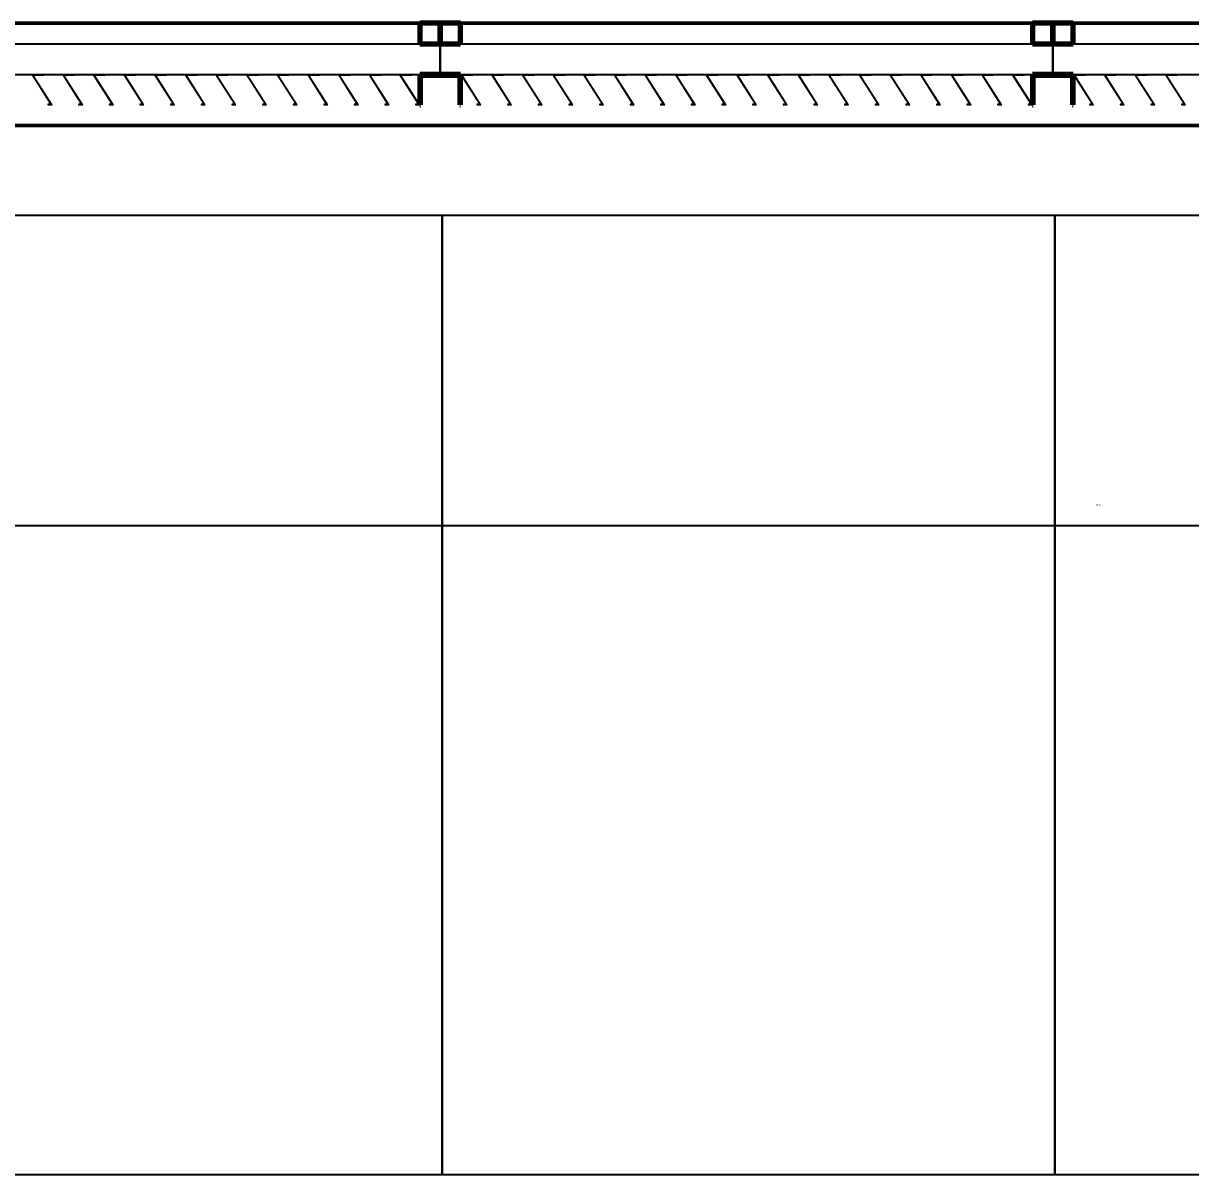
# Model space of a CAD drawing. Header units: millimetres. Extents: x -1379 to 1385823, y -4884429 to 548763.
# Drawn here: x 284199 to 287057, y -2318048 to -2315228 of the extents above; entities that cross this region are included whole.
import ezdxf

# ---------------------------------------------------------------- set-up
doc = ezdxf.new("R2010")
doc.units = ezdxf.units.MM
for name, color, linetype in [('000 - CONCRETE_EX_BUILDING_MAIN_COLOR_1', 7, 'Continuous'), ('000 - CONCRETE_EX_BUILDING_SUB_COLOR_251', 7, 'Continuous'), ('000 - D I M', 7, 'Continuous')]:
    doc.layers.add(name, color=color, linetype=linetype)
doc.layers.add('000 - CONCRETE_EX_LOUVERS_DEF_SUB', color=7, linetype='Continuous', plot=False)
for name, color, linetype, lineweight in [('A-COLS-E', 7, 'Continuous', 35), ('A-DETL-THIN', 7, 'Continuous', 25), ('A-FLOR-E', 7, 'Continuous', 35), ('A-GENM', 7, 'Continuous', 35), ('A-GLAZ-CURT', 7, 'Continuous', 35), ('WALL-E', 7, 'Continuous', 50)]:
    doc.layers.add(name, color=color, linetype=linetype, lineweight=lineweight)
doc.styles.add('Arial_2', font='arial.ttf', dxfattribs={"height": 3})
doc.dimstyles.new('DPA-DIM-3_0_T-T', dxfattribs={"dimscale": 304.8, "dimtxt": 306.07782, "dimasz": 0.656168, "dimexe": 0.656168, "dimexo": 0.0625, "dimgap": 0.164042, "dimtad": 1, "dimdec": 0, "dimzin": 0, "dimdsep": 46, "dimtxsty": 'Arial_2', "dimblk1": 'OBLIQUE', "dimblk2": 'OBLIQUE', "dimsah": 1, "dimcen": 0.09, "dimdle": 0.656168, "dimclrd": 7, "dimclre": 7, "dimclrt": 7, "dimadec": 8, "dimazin": 0, "dimtfac": 1, "dimtdec": 4, "dimtix": 1, "dimtmove": 0, "dimatfit": 3, "dimfxl": 1.312336, "dimfxlon": 1, "dimtvp": 1, "dimtolj": 1, "dimtzin": 0, "dimarcsym": 2})

# ---------------------------------------------------------------- blocks, each defined once
blk = doc.blocks.new('DPA_Rectangular - 300 x 700mm-V3-IV01 - LOWER ROOF LEVEL PLAN')
at = {"layer": '000 - CONCRETE_EX_BUILDING_MAIN_COLOR_1', "color": 7}
blk.add_line((150, -350), (150, 350), dxfattribs=at)
blk = doc.blocks.new('DPA_CP_Entrance Canopy - Entrance Canopy-4067023-IV01 - LOWER ROOF LEVEL PLAN')
at = {"layer": '000 - CONCRETE_EX_BUILDING_SUB_COLOR_251', "color": 7}
for p, q in [((282224.6, -2315697.7), (282224.6, -2318047.7)), ((282224.6, -2318047.7), (282224.6, -2315697.7)), ((282224.6, -2315697.7), (282224.6, -2317797.7)), ((282224.6, -2317722.7), (282224.6, -2315697.7)), ((283724.6, -2315697.7), (283724.6, -2318047.7)), ((283724.6, -2318047.7), (283724.6, -2315697.7)), ((283724.6, -2315697.7), (283724.6, -2317722.7)), ((283724.6, -2317797.7), (283724.6, -2315697.7)), ((282224.6, -2317797.7), (282224.6, -2317722.7)), ((283724.6, -2317722.7), (283724.6, -2317797.7)), ((282224.6, -2318047.7), (283724.6, -2318047.7)), ((282224.6, -2318047.7), (283724.6, -2318047.7))]:
    blk.add_line(p, q, dxfattribs=at)
blk = doc.blocks.new('DPA_CP_Entrance Louver Grill Vertical Z - Louver Grill Vertical Z-5053933-IV01 - LOWER ROOF LEVEL PLAN')
at = {"layer": '000 - CONCRETE_EX_LOUVERS_DEF_SUB', "color": 7, "lineweight": 70}
for p, q in [((-700, 0), (-750, 0)), ((-750, 0), (-750, -50)), ((-700, -50), (-700, 0)), ((750, 0), (700, 0)), ((700, 0), (700, -50)), ((750, -50), (750, 0)), ((-750, -50), (-700, -50)), ((700, -50), (750, -50)), ((-700, -125), (-750, -125)), ((-750, -125), (-750, -127)), ((-750, -127), (-702, -127)), ((-702, -127), (-702, -200)), ((-700, -200), (-700, -125)), ((750, -125), (700, -125)), ((700, -125), (700, -200)), ((702, -200), (702, -127)), ((702, -127), (750, -127)), ((750, -127), (750, -125)), ((-702, -200), (-700, -200)), ((700, -200), (702, -200))]:
    blk.add_line(p, q, dxfattribs=at)
at = {"layer": '000 - CONCRETE_EX_LOUVERS_DEF_SUB', "color": 7}
for p, q in [((-750, -125), (-750, -50)), ((-750, -50), (750, -50)), ((750, -50), (750, -125)), ((-750, -125), (750, -125))]:
    blk.add_line(p, q, dxfattribs=at)
blk = doc.blocks.new('GM_Louver Grill Vertical Z1 - Z Profile-V306-IV01 - LOWER ROOF LEVEL PLAN')
at = {"layer": '000 - CONCRETE_EX_LOUVERS_DEF_SUB', "color": 7, "lineweight": 9}
for p, q in [((30, 0), (0.1, 0)), ((0.1, 0), (46.4, -73)), ((30, -2), (30, 0)), ((50, -75), (3.7, -2)), ((3.7, -2), (30, -2)), ((46.4, -73), (40, -73)), ((40, -73), (40, -75)), ((40, -75), (50, -75))]:
    blk.add_line(p, q, dxfattribs=at)
blk = doc.blocks.new('GM_Louver Grill Vertical Z1 - Z Profile-V307-IV01 - LOWER ROOF LEVEL PLAN')
at = {"layer": '000 - CONCRETE_EX_LOUVERS_DEF_SUB', "color": 7, "lineweight": 9}
for p, q in [((30, 0), (0.1, 0)), ((0.1, 0), (46.4, -73)), ((30, -2), (30, 0)), ((50, -75), (3.7, -2)), ((3.7, -2), (30, -2)), ((46.4, -73), (40, -73)), ((40, -73), (40, -75)), ((40, -75), (50, -75))]:
    blk.add_line(p, q, dxfattribs=at)
blk = doc.blocks.new('GM_Louver Grill Vertical Z1 - Z Profile-V308-IV01 - LOWER ROOF LEVEL PLAN')
at = {"layer": '000 - CONCRETE_EX_LOUVERS_DEF_SUB', "lineweight": 9}
h = blk.add_hatch(dxfattribs=at)
h.set_pattern_fill('FP_40', style=0, pattern_type=2)
h.set_pattern_definition([(50, (-221121.46, 2322710.5), (728.7365, -63.75582), [76.2, -838.2]), (355, (-221121.5, 2322710.5), (-140.97162, 764.2276), [60.96, -670.56]), (100.451, (-221060.74, 2322705.2), (587.77, 700.46675), [64.76, -712.36]), (46.184, (-221121.5, 2322913.7), (1084.31624, -168.17096), [114.3, -1257.3]), (96.636, (-221031.1, 2322899.7), (949.6099, 989.70985), [97.14, -1068.54]), (351.184, (-221121.5, 2322913.7), (949.62055, 989.70115), [91.44, -1005.84]), (21, (-221019.86, 2322862.9), (606.45787, -409.06057), [76.2, -838.2]), (326, (-221019.9, 2322862.9), (247.20834, 736.75292), [60.96, -670.56]), (71.451, (-220969.3, 2322828.8), (853.66825, 327.68547), [64.76, -712.36]), (37.5, (-221121.46, 2322710.48), (12.354693, 338.22012), [33.528, -628.904, 33.528, -1320.292]), (37.5, (-221121.46, 2322710.48), (12.354693, 338.22012), [-695.96, -647.192, 33.528, -639.572]), (7.5, (-221121.46, 2322710.48), (267.278874, 400.722127), [33.528, -354.584, 33.528, -870.204]), (7.5, (-221121.46, 2322710.48), (267.278874, 400.722127), [-421.64, -613.664, 33.528, -223.012]), (327.5, (-221348.03, 2322710.48), (542.36333, -22.915345), [33.528, -220.472, 33.528, -1810.512]), (327.5, (-221348.03, 2322710.48), (542.36333, -22.915345), [-287.528, -758.952, 33.528, -1018.032]), (317.5, (-221449.63, 2322710.5), (592.51696, 101.70711), [33.528, -296.672, 33.528, -1239.52]), (317.5, (-221449.63, 2322710.5), (592.51696, 101.70711), [-363.728, -492.76, 33.528, -713.232])])
h.paths.add_polyline_path([(50, -75), (3.7, -2), (30, -2), (30, 0), (0.1, 0), (46.4, -73), (40, -73), (40, -75)])
at = {"layer": '000 - CONCRETE_EX_LOUVERS_DEF_SUB', "color": 7, "lineweight": 9}
for p, q in [((30, 0), (0.1, 0)), ((0.1, 0), (46.4, -73)), ((30, -2), (30, 0)), ((50, -75), (3.7, -2)), ((3.7, -2), (30, -2)), ((46.4, -73), (40, -73)), ((40, -73), (40, -75)), ((40, -75), (50, -75))]:
    blk.add_line(p, q, dxfattribs=at)
blk = doc.blocks.new('GM_Louver Grill Vertical Z1 - Z Profile-V309-IV01 - LOWER ROOF LEVEL PLAN')
at = {"layer": '000 - CONCRETE_EX_LOUVERS_DEF_SUB', "color": 7, "lineweight": 9}
for p, q in [((30, 0), (0.1, 0)), ((0.1, 0), (46.4, -73)), ((30, -2), (30, 0)), ((50, -75), (3.7, -2)), ((3.7, -2), (30, -2)), ((46.4, -73), (40, -73)), ((40, -73), (40, -75)), ((40, -75), (50, -75))]:
    blk.add_line(p, q, dxfattribs=at)
blk = doc.blocks.new('GM_Louver Grill Vertical Z1 - Z Profile-V310-IV01 - LOWER ROOF LEVEL PLAN')
at = {"layer": '000 - CONCRETE_EX_LOUVERS_DEF_SUB', "color": 7, "lineweight": 9}
for p, q in [((30, 0), (0.1, 0)), ((0.1, 0), (46.4, -73)), ((30, -2), (30, 0)), ((50, -75), (3.7, -2)), ((3.7, -2), (30, -2)), ((46.4, -73), (40, -73)), ((40, -73), (40, -75)), ((40, -75), (50, -75))]:
    blk.add_line(p, q, dxfattribs=at)
blk = doc.blocks.new('GM_Louver Grill Vertical Z1 - Z Profile-V311-IV01 - LOWER ROOF LEVEL PLAN')
at = {"layer": '000 - CONCRETE_EX_LOUVERS_DEF_SUB', "color": 7, "lineweight": 9}
for p, q in [((30, 0), (0.1, 0)), ((0.1, 0), (46.4, -73)), ((30, -2), (30, 0)), ((50, -75), (3.7, -2)), ((3.7, -2), (30, -2)), ((46.4, -73), (40, -73)), ((40, -73), (40, -75)), ((40, -75), (50, -75))]:
    blk.add_line(p, q, dxfattribs=at)
blk = doc.blocks.new('GM_Louver Grill Vertical Z1 - Z Profile-V312-IV01 - LOWER ROOF LEVEL PLAN')
at = {"layer": '000 - CONCRETE_EX_LOUVERS_DEF_SUB', "color": 7, "lineweight": 9}
for p, q in [((30, 0), (0.1, 0)), ((0.1, 0), (46.4, -73)), ((30, -2), (30, 0)), ((50, -75), (3.7, -2)), ((3.7, -2), (30, -2)), ((46.4, -73), (40, -73)), ((40, -73), (40, -75)), ((40, -75), (50, -75))]:
    blk.add_line(p, q, dxfattribs=at)
blk = doc.blocks.new('GM_Louver Grill Vertical Z1 - Z Profile-V313-IV01 - LOWER ROOF LEVEL PLAN')
at = {"layer": '000 - CONCRETE_EX_LOUVERS_DEF_SUB', "color": 7, "lineweight": 9}
for p, q in [((30, 0), (0.1, 0)), ((0.1, 0), (46.4, -73)), ((30, -2), (30, 0)), ((50, -75), (3.7, -2)), ((3.7, -2), (30, -2)), ((46.4, -73), (40, -73)), ((40, -73), (40, -75)), ((40, -75), (50, -75))]:
    blk.add_line(p, q, dxfattribs=at)
blk = doc.blocks.new('GM_Louver Grill Vertical Z1 - Z Profile-V314-IV01 - LOWER ROOF LEVEL PLAN')
at = {"layer": '000 - CONCRETE_EX_LOUVERS_DEF_SUB', "color": 7, "lineweight": 9}
for p, q in [((30, 0), (0.1, 0)), ((0.1, 0), (46.4, -73)), ((30, -2), (30, 0)), ((50, -75), (3.7, -2)), ((3.7, -2), (30, -2)), ((46.4, -73), (40, -73)), ((40, -73), (40, -75)), ((40, -75), (50, -75))]:
    blk.add_line(p, q, dxfattribs=at)
blk = doc.blocks.new('GM_Louver Grill Vertical Z1 - Z Profile-V315-IV01 - LOWER ROOF LEVEL PLAN')
at = {"layer": '000 - CONCRETE_EX_LOUVERS_DEF_SUB', "color": 7, "lineweight": 9}
for p, q in [((30, 0), (0.1, 0)), ((0.1, 0), (46.4, -73)), ((30, -2), (30, 0)), ((50, -75), (3.7, -2)), ((3.7, -2), (30, -2)), ((46.4, -73), (40, -73)), ((40, -73), (40, -75)), ((40, -75), (50, -75))]:
    blk.add_line(p, q, dxfattribs=at)
blk = doc.blocks.new('GM_Louver Grill Vertical Z1 - Z Profile-V316-IV01 - LOWER ROOF LEVEL PLAN')
at = {"layer": '000 - CONCRETE_EX_LOUVERS_DEF_SUB', "color": 7, "lineweight": 9}
for p, q in [((30, 0), (0.1, 0)), ((0.1, 0), (46.4, -73)), ((30, -2), (30, 0)), ((50, -75), (3.7, -2)), ((3.7, -2), (30, -2)), ((46.4, -73), (40, -73)), ((40, -73), (40, -75)), ((40, -75), (50, -75))]:
    blk.add_line(p, q, dxfattribs=at)
blk = doc.blocks.new('GM_Louver Grill Vertical Z1 - Z Profile-V317-IV01 - LOWER ROOF LEVEL PLAN')
at = {"layer": '000 - CONCRETE_EX_LOUVERS_DEF_SUB', "color": 7, "lineweight": 9}
for p, q in [((30, 0), (0.1, 0)), ((0.1, 0), (46.4, -73)), ((30, -2), (30, 0)), ((50, -75), (3.7, -2)), ((3.7, -2), (30, -2)), ((46.4, -73), (40, -73)), ((40, -73), (40, -75)), ((40, -75), (50, -75))]:
    blk.add_line(p, q, dxfattribs=at)
blk = doc.blocks.new('GM_Louver Grill Vertical Z1 - Z Profile-V323-IV01 - LOWER ROOF LEVEL PLAN')
at = {"layer": '000 - CONCRETE_EX_LOUVERS_DEF_SUB', "color": 7, "lineweight": 9}
for p, q in [((30, 0), (0.1, 0)), ((0.1, 0), (46.4, -73)), ((30, -2), (30, 0)), ((50, -75), (3.7, -2)), ((3.7, -2), (30, -2)), ((46.4, -73), (40, -73)), ((40, -73), (40, -75)), ((40, -75), (50, -75))]:
    blk.add_line(p, q, dxfattribs=at)
blk = doc.blocks.new('GM_Louver Grill Vertical Z1 - Z Profile-V325-IV01 - LOWER ROOF LEVEL PLAN')
at = {"layer": '000 - CONCRETE_EX_LOUVERS_DEF_SUB', "color": 7, "lineweight": 9}
for p, q in [((30, 0), (0.1, 0)), ((0.1, 0), (46.4, -73)), ((30, -2), (30, 0)), ((50, -75), (3.7, -2)), ((3.7, -2), (30, -2)), ((46.4, -73), (40, -73)), ((40, -73), (40, -75)), ((40, -75), (50, -75))]:
    blk.add_line(p, q, dxfattribs=at)
blk = doc.blocks.new('GM_Louver Grill Vertical Z1 - Z Profile-V326-IV01 - LOWER ROOF LEVEL PLAN')
at = {"layer": '000 - CONCRETE_EX_LOUVERS_DEF_SUB', "color": 7, "lineweight": 9}
for p, q in [((30, 0), (0.1, 0)), ((0.1, 0), (46.4, -73)), ((30, -2), (30, 0)), ((50, -75), (3.7, -2)), ((3.7, -2), (30, -2)), ((46.4, -73), (40, -73)), ((40, -73), (40, -75)), ((40, -75), (50, -75))]:
    blk.add_line(p, q, dxfattribs=at)
blk = doc.blocks.new('GM_Louver Grill Vertical Z1 - Z Profile-V327-IV01 - LOWER ROOF LEVEL PLAN')
at = {"layer": '000 - CONCRETE_EX_LOUVERS_DEF_SUB', "color": 7, "lineweight": 9}
for p, q in [((30, 0), (0.1, 0)), ((0.1, 0), (46.4, -73)), ((30, -2), (30, 0)), ((50, -75), (3.7, -2)), ((3.7, -2), (30, -2)), ((46.4, -73), (40, -73)), ((40, -73), (40, -75)), ((40, -75), (50, -75))]:
    blk.add_line(p, q, dxfattribs=at)
blk = doc.blocks.new('GM_Louver Grill Vertical Z1 - Z Profile-V328-IV01 - LOWER ROOF LEVEL PLAN')
at = {"layer": '000 - CONCRETE_EX_LOUVERS_DEF_SUB', "color": 7, "lineweight": 9}
for p, q in [((30, 0), (0.1, 0)), ((0.1, 0), (46.4, -73)), ((30, -2), (30, 0)), ((50, -75), (3.7, -2)), ((3.7, -2), (30, -2)), ((46.4, -73), (40, -73)), ((40, -73), (40, -75)), ((40, -75), (50, -75))]:
    blk.add_line(p, q, dxfattribs=at)
blk = doc.blocks.new('GM_Louver Grill Vertical Z1 - Z Profile-V329-IV01 - LOWER ROOF LEVEL PLAN')
at = {"layer": '000 - CONCRETE_EX_LOUVERS_DEF_SUB', "lineweight": 9}
h = blk.add_hatch(dxfattribs=at)
h.set_pattern_fill('FP_41', style=0, pattern_type=2)
h.set_pattern_definition([(50, (-222471.46, 2322710.5), (728.7365, -63.75582), [76.2, -838.2]), (355, (-222471.5, 2322710.5), (-140.97162, 764.2276), [60.96, -670.56]), (100.451, (-222410.74, 2322705.2), (587.77, 700.46675), [64.76, -712.36]), (46.184, (-222471.5, 2322913.7), (1084.31624, -168.17096), [114.3, -1257.3]), (96.636, (-222381.1, 2322899.7), (949.6099, 989.70985), [97.14, -1068.54]), (351.184, (-222471.5, 2322913.7), (949.62055, 989.70115), [91.44, -1005.84]), (21, (-222369.86, 2322862.9), (606.45787, -409.06057), [76.2, -838.2]), (326, (-222369.9, 2322862.9), (247.20834, 736.75292), [60.96, -670.56]), (71.451, (-222319.3, 2322828.8), (853.66825, 327.68547), [64.76, -712.36]), (37.5, (-222471.46, 2322710.48), (12.354693, 338.22012), [33.528, -628.904, 33.528, -1320.292]), (37.5, (-222471.46, 2322710.48), (12.354693, 338.22012), [-695.96, -647.192, 33.528, -639.572]), (7.5, (-222471.46, 2322710.48), (267.278874, 400.722127), [33.528, -354.584, 33.528, -870.204]), (7.5, (-222471.46, 2322710.48), (267.278874, 400.722127), [-421.64, -613.664, 33.528, -223.012]), (327.5, (-222698.03, 2322710.48), (542.36333, -22.915345), [33.528, -220.472, 33.528, -1810.512]), (327.5, (-222698.03, 2322710.48), (542.36333, -22.915345), [-287.528, -758.952, 33.528, -1018.032]), (317.5, (-222799.63, 2322710.5), (592.51696, 101.70711), [33.528, -296.672, 33.528, -1239.52]), (317.5, (-222799.63, 2322710.5), (592.51696, 101.70711), [-363.728, -492.76, 33.528, -713.232])])
h.paths.add_polyline_path([(50, -75), (3.7, -2), (30, -2), (30, 0), (0.1, 0), (46.4, -73), (40, -73), (40, -75)])
at = {"layer": '000 - CONCRETE_EX_LOUVERS_DEF_SUB', "color": 7, "lineweight": 9}
for p, q in [((30, 0), (0.1, 0)), ((0.1, 0), (46.4, -73)), ((30, -2), (30, 0)), ((50, -75), (3.7, -2)), ((3.7, -2), (30, -2)), ((46.4, -73), (40, -73)), ((40, -73), (40, -75)), ((40, -75), (50, -75))]:
    blk.add_line(p, q, dxfattribs=at)
blk = doc.blocks.new('GM_Louver Grill Vertical Z1 - Z Profile-V330-IV01 - LOWER ROOF LEVEL PLAN')
at = {"layer": '000 - CONCRETE_EX_LOUVERS_DEF_SUB', "color": 7, "lineweight": 9}
for p, q in [((30, 0), (0.1, 0)), ((0.1, 0), (46.4, -73)), ((30, -2), (30, 0)), ((50, -75), (3.7, -2)), ((3.7, -2), (30, -2)), ((46.4, -73), (40, -73)), ((40, -73), (40, -75)), ((40, -75), (50, -75))]:
    blk.add_line(p, q, dxfattribs=at)
blk = doc.blocks.new('GM_Louver Grill Vertical Z1 - Z Profile-V331-IV01 - LOWER ROOF LEVEL PLAN')
at = {"layer": '000 - CONCRETE_EX_LOUVERS_DEF_SUB', "color": 7, "lineweight": 9}
for p, q in [((30, 0), (0.1, 0)), ((0.1, 0), (46.4, -73)), ((30, -2), (30, 0)), ((50, -75), (3.7, -2)), ((3.7, -2), (30, -2)), ((46.4, -73), (40, -73)), ((40, -73), (40, -75)), ((40, -75), (50, -75))]:
    blk.add_line(p, q, dxfattribs=at)
blk = doc.blocks.new('GM_Louver Grill Vertical Z1 - Z Profile-V332-IV01 - LOWER ROOF LEVEL PLAN')
at = {"layer": '000 - CONCRETE_EX_LOUVERS_DEF_SUB', "color": 7, "lineweight": 9}
for p, q in [((30, 0), (0.1, 0)), ((0.1, 0), (46.4, -73)), ((30, -2), (30, 0)), ((50, -75), (3.7, -2)), ((3.7, -2), (30, -2)), ((46.4, -73), (40, -73)), ((40, -73), (40, -75)), ((40, -75), (50, -75))]:
    blk.add_line(p, q, dxfattribs=at)
blk = doc.blocks.new('GM_Louver Grill Vertical Z1 - Z Profile-V333-IV01 - LOWER ROOF LEVEL PLAN')
at = {"layer": '000 - CONCRETE_EX_LOUVERS_DEF_SUB', "color": 7, "lineweight": 9}
for p, q in [((30, 0), (0.1, 0)), ((0.1, 0), (46.4, -73)), ((30, -2), (30, 0)), ((50, -75), (3.7, -2)), ((3.7, -2), (30, -2)), ((46.4, -73), (40, -73)), ((40, -73), (40, -75)), ((40, -75), (50, -75))]:
    blk.add_line(p, q, dxfattribs=at)
blk = doc.blocks.new('GM_Louver Grill Vertical Z1 - Z Profile-V334-IV01 - LOWER ROOF LEVEL PLAN')
at = {"layer": '000 - CONCRETE_EX_LOUVERS_DEF_SUB', "color": 7, "lineweight": 9}
for p, q in [((30, 0), (0.1, 0)), ((0.1, 0), (46.4, -73)), ((30, -2), (30, 0)), ((50, -75), (3.7, -2)), ((3.7, -2), (30, -2)), ((46.4, -73), (40, -73)), ((40, -73), (40, -75)), ((40, -75), (50, -75))]:
    blk.add_line(p, q, dxfattribs=at)
blk = doc.blocks.new('GM_Louver Grill Vertical Z1 - Z Profile-V335-IV01 - LOWER ROOF LEVEL PLAN')
at = {"layer": '000 - CONCRETE_EX_LOUVERS_DEF_SUB', "color": 7, "lineweight": 9}
for p, q in [((30, 0), (0.1, 0)), ((0.1, 0), (46.4, -73)), ((30, -2), (30, 0)), ((50, -75), (3.7, -2)), ((3.7, -2), (30, -2)), ((46.4, -73), (40, -73)), ((40, -73), (40, -75)), ((40, -75), (50, -75))]:
    blk.add_line(p, q, dxfattribs=at)
blk = doc.blocks.new('GM_Louver Grill Vertical Z1 - Z Profile-V336-IV01 - LOWER ROOF LEVEL PLAN')
at = {"layer": '000 - CONCRETE_EX_LOUVERS_DEF_SUB', "color": 7, "lineweight": 9}
for p, q in [((30, 0), (0.1, 0)), ((0.1, 0), (46.4, -73)), ((30, -2), (30, 0)), ((50, -75), (3.7, -2)), ((3.7, -2), (30, -2)), ((46.4, -73), (40, -73)), ((40, -73), (40, -75)), ((40, -75), (50, -75))]:
    blk.add_line(p, q, dxfattribs=at)
blk = doc.blocks.new('GM_Louver Grill Vertical Z1 - Z Profile-V337-IV01 - LOWER ROOF LEVEL PLAN')
at = {"layer": '000 - CONCRETE_EX_LOUVERS_DEF_SUB', "color": 7, "lineweight": 9}
for p, q in [((30, 0), (0.1, 0)), ((0.1, 0), (46.4, -73)), ((30, -2), (30, 0)), ((50, -75), (3.7, -2)), ((3.7, -2), (30, -2)), ((46.4, -73), (40, -73)), ((40, -73), (40, -75)), ((40, -75), (50, -75))]:
    blk.add_line(p, q, dxfattribs=at)
blk = doc.blocks.new('GM_Louver Grill Vertical Z1 - Z Profile-V338-IV01 - LOWER ROOF LEVEL PLAN')
at = {"layer": '000 - CONCRETE_EX_LOUVERS_DEF_SUB', "color": 7, "lineweight": 9}
for p, q in [((30, 0), (0.1, 0)), ((0.1, 0), (46.4, -73)), ((30, -2), (30, 0)), ((50, -75), (3.7, -2)), ((3.7, -2), (30, -2)), ((46.4, -73), (40, -73)), ((40, -73), (40, -75)), ((40, -75), (50, -75))]:
    blk.add_line(p, q, dxfattribs=at)
blk = doc.blocks.new('GM_Louver Grill Vertical Z1 - Z Profile-V339-IV01 - LOWER ROOF LEVEL PLAN')
at = {"layer": '000 - CONCRETE_EX_LOUVERS_DEF_SUB', "color": 7, "lineweight": 9}
for p, q in [((30, 0), (0.1, 0)), ((0.1, 0), (46.4, -73)), ((30, -2), (30, 0)), ((50, -75), (3.7, -2)), ((3.7, -2), (30, -2)), ((46.4, -73), (40, -73)), ((40, -73), (40, -75)), ((40, -75), (50, -75))]:
    blk.add_line(p, q, dxfattribs=at)
blk = doc.blocks.new('GM_Louver Grill Vertical Z1 - Z Profile-V340-IV01 - LOWER ROOF LEVEL PLAN')
at = {"layer": '000 - CONCRETE_EX_LOUVERS_DEF_SUB', "color": 7, "lineweight": 9}
for p, q in [((30, 0), (0.1, 0)), ((0.1, 0), (46.4, -73)), ((30, -2), (30, 0)), ((50, -75), (3.7, -2)), ((3.7, -2), (30, -2)), ((46.4, -73), (40, -73)), ((40, -73), (40, -75)), ((40, -75), (50, -75))]:
    blk.add_line(p, q, dxfattribs=at)
blk = doc.blocks.new('GM_Louver Grill Vertical Z1 - Z Profile-V341-IV01 - LOWER ROOF LEVEL PLAN')
at = {"layer": '000 - CONCRETE_EX_LOUVERS_DEF_SUB', "color": 7, "lineweight": 9}
for p, q in [((30, 0), (0.1, 0)), ((0.1, 0), (46.4, -73)), ((30, -2), (30, 0)), ((50, -75), (3.7, -2)), ((3.7, -2), (30, -2)), ((46.4, -73), (40, -73)), ((40, -73), (40, -75)), ((40, -75), (50, -75))]:
    blk.add_line(p, q, dxfattribs=at)
blk = doc.blocks.new('GM_Louver Grill Vertical Z1 - Z Profile-V342-IV01 - LOWER ROOF LEVEL PLAN')
at = {"layer": '000 - CONCRETE_EX_LOUVERS_DEF_SUB', "color": 7, "lineweight": 9}
for p, q in [((30, 0), (0.1, 0)), ((0.1, 0), (46.4, -73)), ((30, -2), (30, 0)), ((50, -75), (3.7, -2)), ((3.7, -2), (30, -2)), ((46.4, -73), (40, -73)), ((40, -73), (40, -75)), ((40, -75), (50, -75))]:
    blk.add_line(p, q, dxfattribs=at)
blk = doc.blocks.new('GM_Louver Grill Vertical Z1 - Z Profile-V343-IV01 - LOWER ROOF LEVEL PLAN')
at = {"layer": '000 - CONCRETE_EX_LOUVERS_DEF_SUB', "color": 7, "lineweight": 9}
for p, q in [((30, 0), (0.1, 0)), ((0.1, 0), (46.4, -73)), ((30, -2), (30, 0)), ((50, -75), (3.7, -2)), ((3.7, -2), (30, -2)), ((46.4, -73), (40, -73)), ((40, -73), (40, -75)), ((40, -75), (50, -75))]:
    blk.add_line(p, q, dxfattribs=at)
blk = doc.blocks.new('GM_Louver Grill Vertical Z1 - Z Profile-V358-IV01 - LOWER ROOF LEVEL PLAN')
at = {"layer": '000 - CONCRETE_EX_LOUVERS_DEF_SUB', "color": 7, "lineweight": 9}
for p, q in [((30, 0), (0.1, 0)), ((0.1, 0), (46.4, -73)), ((30, -2), (30, 0)), ((50, -75), (3.7, -2)), ((3.7, -2), (30, -2)), ((46.4, -73), (40, -73)), ((40, -73), (40, -75)), ((40, -75), (50, -75))]:
    blk.add_line(p, q, dxfattribs=at)
blk = doc.blocks.new('GM_Louver Grill Vertical Z1 - Z Profile-V359-IV01 - LOWER ROOF LEVEL PLAN')
at = {"layer": '000 - CONCRETE_EX_LOUVERS_DEF_SUB', "color": 7, "lineweight": 9}
for p, q in [((30, 0), (0.1, 0)), ((0.1, 0), (46.4, -73)), ((30, -2), (30, 0)), ((50, -75), (3.7, -2)), ((3.7, -2), (30, -2)), ((46.4, -73), (40, -73)), ((40, -73), (40, -75)), ((40, -75), (50, -75))]:
    blk.add_line(p, q, dxfattribs=at)
blk = doc.blocks.new('GM_Louver Grill Vertical Z1 - Z Profile-V360-IV01 - LOWER ROOF LEVEL PLAN')
at = {"layer": '000 - CONCRETE_EX_LOUVERS_DEF_SUB', "color": 7, "lineweight": 9}
for p, q in [((30, 0), (0.1, 0)), ((0.1, 0), (46.4, -73)), ((30, -2), (30, 0)), ((50, -75), (3.7, -2)), ((3.7, -2), (30, -2)), ((46.4, -73), (40, -73)), ((40, -73), (40, -75)), ((40, -75), (50, -75))]:
    blk.add_line(p, q, dxfattribs=at)
blk = doc.blocks.new('GM_Louver Grill Vertical Z1 - Z Profile-V362-IV01 - LOWER ROOF LEVEL PLAN')
at = {"layer": '000 - CONCRETE_EX_LOUVERS_DEF_SUB', "color": 7, "lineweight": 9}
for p, q in [((30, 0), (0.1, 0)), ((0.1, 0), (46.4, -73)), ((30, -2), (30, 0)), ((50, -75), (3.7, -2)), ((3.7, -2), (30, -2)), ((46.4, -73), (40, -73)), ((40, -73), (40, -75)), ((40, -75), (50, -75))]:
    blk.add_line(p, q, dxfattribs=at)
blk = doc.blocks.new('_Oblique')
at = {"color": 7, "linetype": 'ByBlock', "lineweight": -2}
blk.add_line((-0.5, -0.5), (0.5, 0.5), dxfattribs=at)
blk = doc.blocks.new('DIMBLOCK36-IV01 - LOWER ROOF LEVEL PLAN')
at = {"layer": '000 - D I M', "color": 7, "lineweight": -2, "transparency": 16777216}
for p, q in [((280939.6, -2316077.2), (280939.6, -2316658.1)), ((292724.6, -2316077.2), (292724.6, -2316658.1)), ((280739.6, -2316458.1), (292924.6, -2316458.1))]:
    blk.add_line(p, q, dxfattribs=at)
at = {"layer": 'Defpoints', "color": 7, "transparency": 16777216}
for p in [(280939.6, -2316058.1), (292724.6, -2316058.1), (292724.6, -2316458.1)]:
    blk.add_point(p, dxfattribs=at)
at = {"layer": '000 - D I M', "color": 7, "lineweight": -2, "transparency": 16777216, "xscale": 200, "yscale": 200, "zscale": 200, "rotation": 180}
blk.add_blockref('_Oblique', (280939.6, -2316458.1), dxfattribs=at)
at = {"layer": '000 - D I M', "color": 7, "lineweight": -2, "transparency": 16777216, "xscale": 200, "yscale": 200, "zscale": 200}
blk.add_blockref('_Oblique', (292724.6, -2316458.1), dxfattribs=at)
at = {"layer": '000 - D I M', "color": 7, "transparency": 16777216, "insert": (286832.1, -2316406.6), "char_height": 3, "width": 1384.414, "attachment_point": 5, "style": 'Arial_2'}
blk.add_mtext('\\A1;11785', dxfattribs=at)

msp = doc.modelspace()

# ---------------------------------------------------------------- linework, layer by layer
at = {"layer": 'A-DETL-THIN', "color": 7}
for p, q in [((296999.6, -2315477.7), (280939.6, -2315477.7)), ((280769.6, -2315697.7), (297219.6, -2315697.7))]:
    msp.add_line(p, q, dxfattribs=at)
at = {"layer": 'A-FLOR-E', "color": 7}
for p, q in [((281189.6, -2315227.7), (289964.6, -2315227.7)), ((296999.6, -2315477.7), (280939.6, -2315477.7)), ((280939.6, -2315477.7), (296999.6, -2315477.7))]:
    msp.add_line(p, q, dxfattribs=at)
at = {"layer": 'WALL-E', "color": 7}
for p, q in [((281189.6, -2315227.7), (289964.6, -2315227.7)), ((289964.6, -2315227.7), (281189.6, -2315227.7)), ((281189.6, -2315477.7), (296749.6, -2315477.7)), ((296749.6, -2315477.7), (281189.6, -2315477.7))]:
    msp.add_line(p, q, dxfattribs=at)

# ---------------------------------------------------------------- block references
at = {"layer": 'A-COLS-E', "color": 7, "rotation": 269.9999999999926}
msp.add_blockref('DPA_Rectangular - 300 x 700mm-V3-IV01 - LOWER ROOF LEVEL PLAN', (285829.6, -2315327.7), dxfattribs=at)
at = {"layer": 'A-GENM', "color": 7, "lineweight": 9}
for name, p in [('GM_Louver Grill Vertical Z1 - Z Profile-V317-IV01 - LOWER ROOF LEVEL PLAN', (284219.6, -2315352.7)), ('GM_Louver Grill Vertical Z1 - Z Profile-V316-IV01 - LOWER ROOF LEVEL PLAN', (284294.6, -2315352.7)), ('GM_Louver Grill Vertical Z1 - Z Profile-V315-IV01 - LOWER ROOF LEVEL PLAN', (284369.6, -2315352.7)), ('GM_Louver Grill Vertical Z1 - Z Profile-V314-IV01 - LOWER ROOF LEVEL PLAN', (284444.6, -2315352.7)), ('GM_Louver Grill Vertical Z1 - Z Profile-V313-IV01 - LOWER ROOF LEVEL PLAN', (284519.6, -2315352.7)), ('GM_Louver Grill Vertical Z1 - Z Profile-V312-IV01 - LOWER ROOF LEVEL PLAN', (284594.6, -2315352.7)), ('GM_Louver Grill Vertical Z1 - Z Profile-V311-IV01 - LOWER ROOF LEVEL PLAN', (284669.6, -2315352.7)), ('GM_Louver Grill Vertical Z1 - Z Profile-V310-IV01 - LOWER ROOF LEVEL PLAN', (284744.6, -2315352.7)), ('GM_Louver Grill Vertical Z1 - Z Profile-V309-IV01 - LOWER ROOF LEVEL PLAN', (284819.6, -2315352.7)), ('GM_Louver Grill Vertical Z1 - Z Profile-V308-IV01 - LOWER ROOF LEVEL PLAN', (284894.6, -2315352.7)), ('GM_Louver Grill Vertical Z1 - Z Profile-V307-IV01 - LOWER ROOF LEVEL PLAN', (284969.6, -2315352.7)), ('GM_Louver Grill Vertical Z1 - Z Profile-V306-IV01 - LOWER ROOF LEVEL PLAN', (285044.6, -2315352.7)), ('GM_Louver Grill Vertical Z1 - Z Profile-V323-IV01 - LOWER ROOF LEVEL PLAN', (285119.6, -2315352.7)), ('GM_Louver Grill Vertical Z1 - Z Profile-V343-IV01 - LOWER ROOF LEVEL PLAN', (285269.6, -2315352.7)), ('GM_Louver Grill Vertical Z1 - Z Profile-V341-IV01 - LOWER ROOF LEVEL PLAN', (285344.6, -2315352.7)), ('GM_Louver Grill Vertical Z1 - Z Profile-V340-IV01 - LOWER ROOF LEVEL PLAN', (285419.6, -2315352.7)), ('GM_Louver Grill Vertical Z1 - Z Profile-V339-IV01 - LOWER ROOF LEVEL PLAN', (285494.6, -2315352.7)), ('GM_Louver Grill Vertical Z1 - Z Profile-V338-IV01 - LOWER ROOF LEVEL PLAN', (285569.6, -2315352.7)), ('GM_Louver Grill Vertical Z1 - Z Profile-V337-IV01 - LOWER ROOF LEVEL PLAN', (285644.6, -2315352.7)), ('GM_Louver Grill Vertical Z1 - Z Profile-V336-IV01 - LOWER ROOF LEVEL PLAN', (285719.6, -2315352.7)), ('GM_Louver Grill Vertical Z1 - Z Profile-V335-IV01 - LOWER ROOF LEVEL PLAN', (285794.6, -2315352.7)), ('GM_Louver Grill Vertical Z1 - Z Profile-V334-IV01 - LOWER ROOF LEVEL PLAN', (285869.6, -2315352.7)), ('GM_Louver Grill Vertical Z1 - Z Profile-V333-IV01 - LOWER ROOF LEVEL PLAN', (285944.6, -2315352.7)), ('GM_Louver Grill Vertical Z1 - Z Profile-V332-IV01 - LOWER ROOF LEVEL PLAN', (286019.6, -2315352.7)), ('GM_Louver Grill Vertical Z1 - Z Profile-V331-IV01 - LOWER ROOF LEVEL PLAN', (286094.6, -2315352.7)), ('GM_Louver Grill Vertical Z1 - Z Profile-V330-IV01 - LOWER ROOF LEVEL PLAN', (286169.6, -2315352.7)), ('GM_Louver Grill Vertical Z1 - Z Profile-V329-IV01 - LOWER ROOF LEVEL PLAN', (286244.6, -2315352.7)), ('GM_Louver Grill Vertical Z1 - Z Profile-V328-IV01 - LOWER ROOF LEVEL PLAN', (286319.6, -2315352.7)), ('GM_Louver Grill Vertical Z1 - Z Profile-V327-IV01 - LOWER ROOF LEVEL PLAN', (286394.6, -2315352.7)), ('GM_Louver Grill Vertical Z1 - Z Profile-V326-IV01 - LOWER ROOF LEVEL PLAN', (286469.6, -2315352.7)), ('GM_Louver Grill Vertical Z1 - Z Profile-V325-IV01 - LOWER ROOF LEVEL PLAN', (286544.6, -2315352.7)), ('GM_Louver Grill Vertical Z1 - Z Profile-V342-IV01 - LOWER ROOF LEVEL PLAN', (286619.6, -2315352.7)), ('GM_Louver Grill Vertical Z1 - Z Profile-V362-IV01 - LOWER ROOF LEVEL PLAN', (286769.6, -2315352.7)), ('GM_Louver Grill Vertical Z1 - Z Profile-V360-IV01 - LOWER ROOF LEVEL PLAN', (286844.6, -2315352.7)), ('GM_Louver Grill Vertical Z1 - Z Profile-V359-IV01 - LOWER ROOF LEVEL PLAN', (286919.6, -2315352.7)), ('GM_Louver Grill Vertical Z1 - Z Profile-V358-IV01 - LOWER ROOF LEVEL PLAN', (286994.6, -2315352.7))]:
    msp.add_blockref(name, p, dxfattribs=at)
at = {"layer": 'A-GLAZ-CURT', "color": 7}
for name, p in [('DPA_CP_Entrance Louver Grill Vertical Z - Louver Grill Vertical Z-5053933-IV01 - LOWER ROOF LEVEL PLAN', (284469.6, -2315227.7)), ('DPA_CP_Entrance Louver Grill Vertical Z - Louver Grill Vertical Z-5053933-IV01 - LOWER ROOF LEVEL PLAN', (285969.6, -2315227.7)), ('DPA_CP_Entrance Louver Grill Vertical Z - Louver Grill Vertical Z-5053933-IV01 - LOWER ROOF LEVEL PLAN', (287469.6, -2315227.7)), ('DPA_CP_Entrance Canopy - Entrance Canopy-4067023-IV01 - LOWER ROOF LEVEL PLAN', (1500, 0)), ('DPA_CP_Entrance Canopy - Entrance Canopy-4067023-IV01 - LOWER ROOF LEVEL PLAN', (3000, 0)), ('DPA_CP_Entrance Canopy - Entrance Canopy-4067023-IV01 - LOWER ROOF LEVEL PLAN', (4500, 0))]:
    msp.add_blockref(name, p, dxfattribs=at)

# ---------------------------------------------------------------- dimensions: what is measured, and where the dimension line sits
at = {"layer": '000 - D I M', "color": 7}
dim = msp.add_linear_dim(base=(292724.6, -2316458.1), p1=(280939.6, -2316058.1), p2=(292724.6, -2316058.1), dimstyle='DPA-DIM-3_0_T-T', override={"dimpost": '<>', "dimclrd": 7, "dimclre": 7, "dimclrt": 7, "dimfxl": 11785}, dxfattribs=at)
dim.commit()
dim.dimension.update_dxf_attribs({"geometry": 'DIMBLOCK36-IV01 - LOWER ROOF LEVEL PLAN', "text_midpoint": (286832.1, -2316406.6)})

doc.saveas('drawing.dxf')
